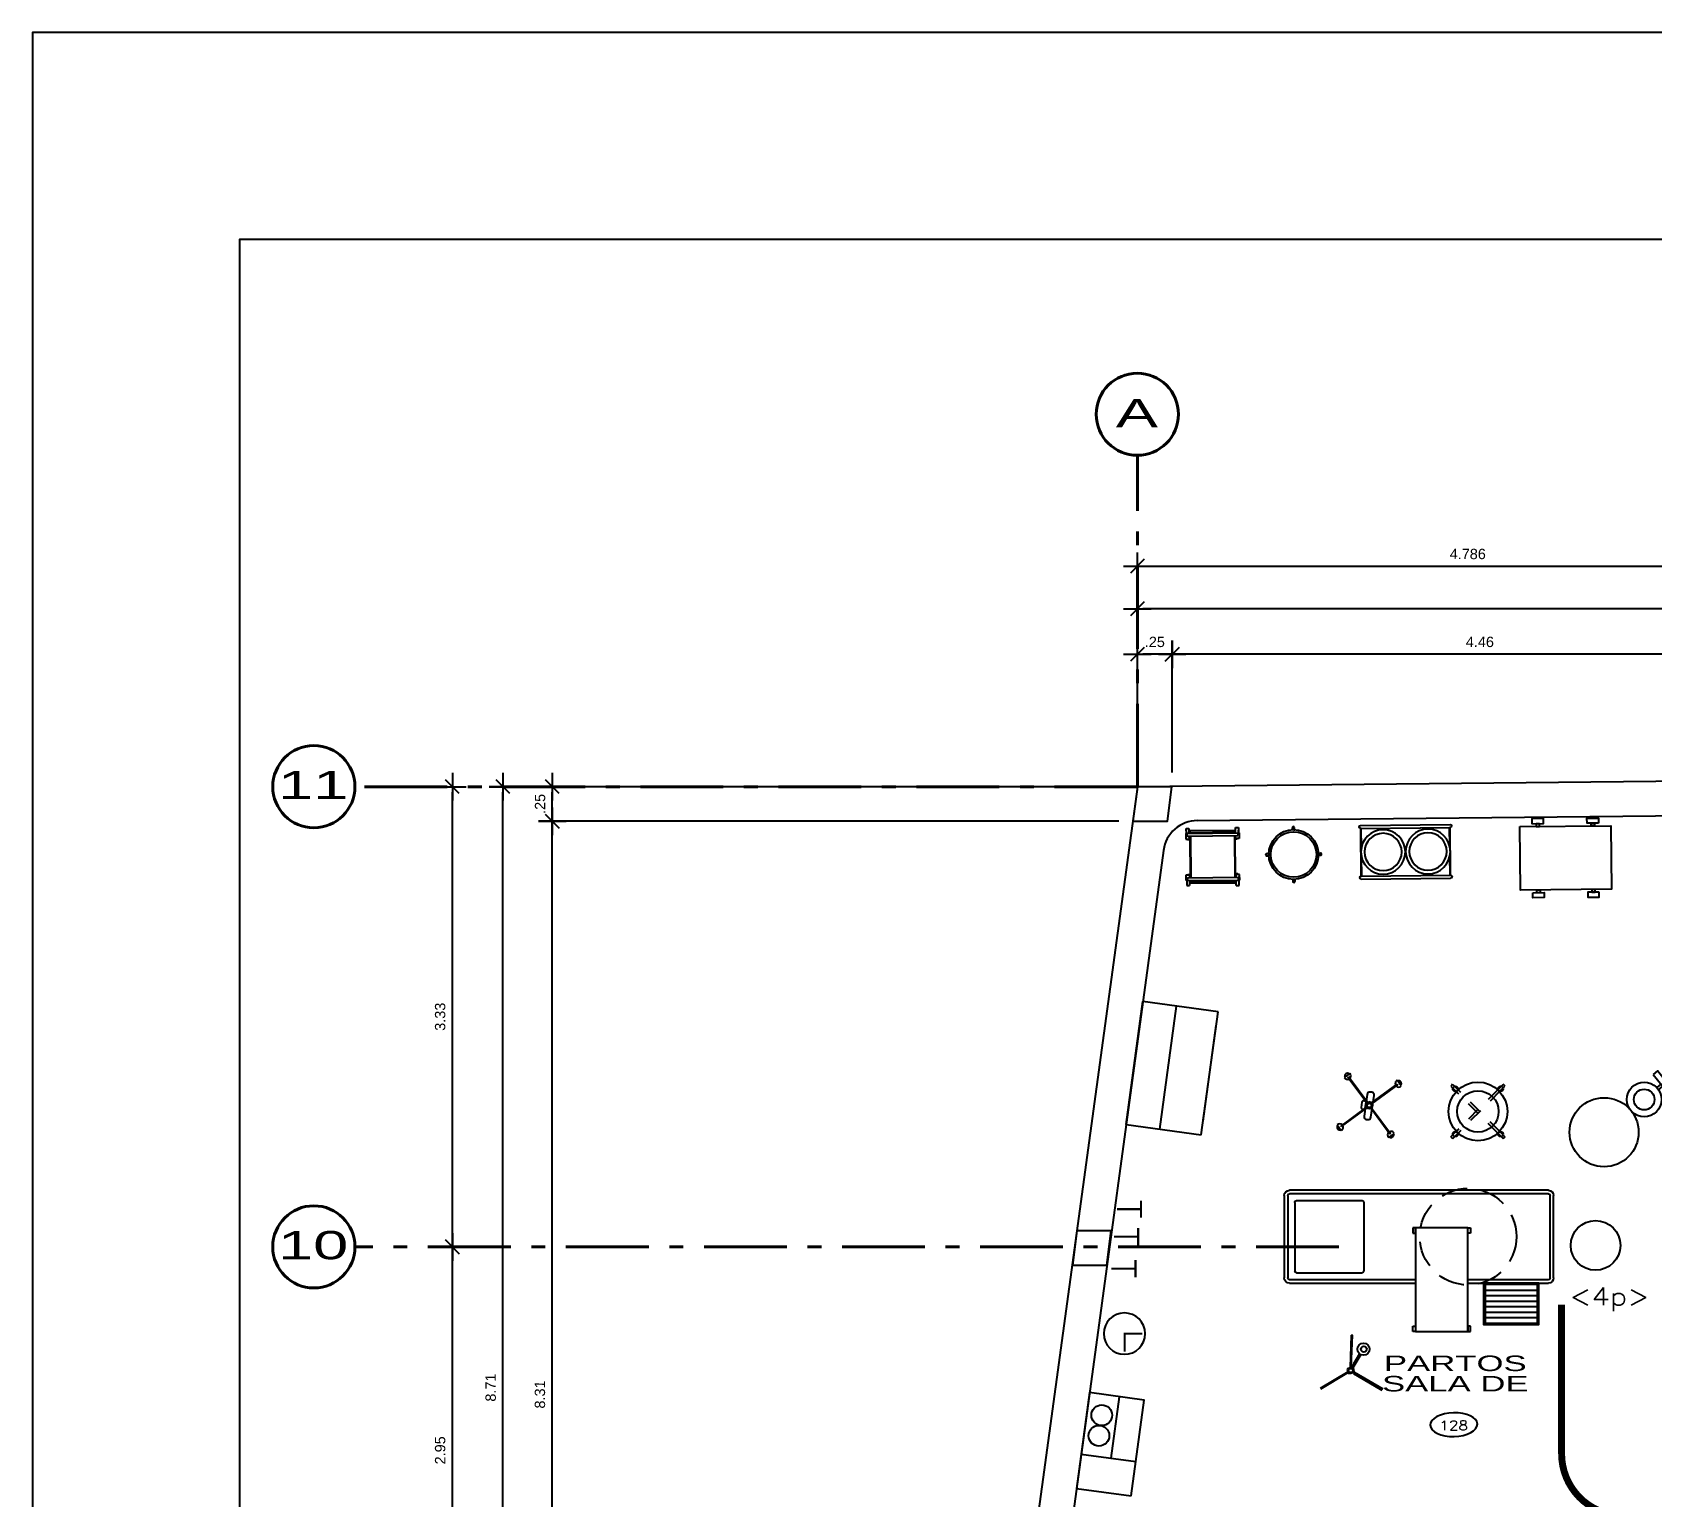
# Model space of a CAD drawing. Header units: millimetres. Extents: x 791 to 2661, y 209 to 602.
# Drawn here: x 1152.32 to 1164.05, y 543.39 to 554 of the extents above; entities that cross this region are included whole.
import ezdxf
from ezdxf.enums import TextEntityAlignment as Align

# ---------------------------------------------------------------- set-up
doc = ezdxf.new("R2010")
doc.units = ezdxf.units.MM
doc.header["$LTSCALE"] = 0.1
doc.header["$PDMODE"] = 3
for name, pattern in [('ACAD_ISO10W100', [18, 12, -3, 0, -3]), ('DASHDOT', [1, 0.5, -0.25, 0, -0.25]), ('DASHED', [0.75, 0.5, -0.25]), ('DASHED2', [9.525, 6.35, -3.175]), ('HIDDEN', [9.525, 6.35, -3.175]), ('TRAZOS2', [0.375, 0.25, -0.125])]:
    doc.linetypes.add(name, pattern=pattern)
for name, color, linetype in [('01-COTAS EJE', 1, 'Continuous'), ('06', 1, 'Continuous'), ('1TEXTO-05', 5, 'Continuous'), ('COLUMNAS', 1, 'Continuous'), ('Equipamiento', 1, 'Continuous'), ('evacuacion', 70, 'TRAZOS2'), ('N-AMB', 2, 'Continuous'), ('texto seguridad', 120, 'Continuous')]:
    doc.layers.add(name, color=color, linetype=linetype)
doc.layers.add('EJES', color=1, linetype='DASHDOT', lineweight=40)
doc.styles.add('0', font='romans.SHX', dxfattribs={"width": 1.5})
doc.styles.add('LUNA', font='romans.shx', dxfattribs={"width": 1.5})
doc.styles.add('ROMANS', font='', dxfattribs={"oblique": 1, "height": 0.075})
doc.styles.get('ROMANS').set_extended_font_data('Arial')
doc.dimstyles.new('COTAS 50', dxfattribs={"dimscale": 2, "dimtxt": 1.5, "dimasz": 0.02, "dimexe": 0.05, "dimexo": 0.05, "dimgap": 0.025, "dimtad": 3, "dimzin": 4, "dimdsep": 46, "dimtxsty": 'ROMANS', "dimblk": 'LLL', "dimcen": 0, "dimdle": 0.18, "dimclrd": 256, "dimclre": 1, "dimclrt": 3, "dimadec": 0, "dimazin": 0, "dimtfac": 1, "dimtix": 1, "dimtofl": 0, "dimtmove": 1, "dimatfit": 3, "dimldrblk": 'OPEN90', "dimfxl": 0.18, "dimtolj": 1, "dimtzin": 0, "dimarcsym": 0})

# ---------------------------------------------------------------- blocks, each defined once
blk = doc.blocks.new('LLL')
for p, q in [((2.5, 0), (-2.5, 0)), ((0, 2.5), (0, -2.5))]:
    blk.add_line(p, q)
at = {"color": 3}
blk.add_line((-1.25, -1.25), (1.25, 1.25), dxfattribs=at)
at = {"layer": 'Defpoints', "color": 0, "linetype": 'ByBlock'}
blk.add_point((0, 0), dxfattribs=at)
blk.add_point((0, 0), dxfattribs=at)
blk = doc.blocks.new('*D131')
at = {"layer": '01-COTAS EJE', "color": 1, "lineweight": -2, "transparency": 16777216}
for p, q in [((1160.321, 548.906), (1160.321, 550.236)), ((1165.106, 549.598), (1165.106, 550.236))]:
    blk.add_line(p, q, dxfattribs=at)
at = {"layer": '01-COTAS EJE', "lineweight": -2, "transparency": 16777216}
blk.add_line((1160.361, 550.136), (1165.066, 550.136), dxfattribs=at)
at = {"layer": 'Defpoints', "color": 0, "transparency": 16777216}
for p in [(1165.106, 550.136), (1165.106, 549.498), (1160.321, 548.806)]:
    blk.add_point(p, dxfattribs=at)
at = {"layer": '01-COTAS EJE', "lineweight": -2, "transparency": 16777216, "xscale": 0.04, "yscale": 0.04, "zscale": 0.04, "rotation": 180}
blk.add_blockref('LLL', (1160.321, 550.136), dxfattribs=at)
at = {"layer": '01-COTAS EJE', "lineweight": -2, "transparency": 16777216, "xscale": 0.04, "yscale": 0.04, "zscale": 0.04}
blk.add_blockref('LLL', (1165.106, 550.136), dxfattribs=at)
at = {"layer": '01-COTAS EJE', "color": 3, "transparency": 16777216, "insert": (1162.714, 550.224), "char_height": 0.075, "attachment_point": 5, "style": 'ROMANS'}
blk.add_mtext('\\A1;4.786', dxfattribs=at)
blk = doc.blocks.new('_OPEN90')
at = {"color": 0, "linetype": 'ByBlock', "ltscale": 0.7}
for p, q in [((0, 0), (-1, 0)), ((-0.5, 0.5), (0, 0)), ((0, 0), (-0.5, -0.5))]:
    blk.add_line(p, q, dxfattribs=at)
blk = doc.blocks.new('*D180')
at = {"layer": '01-COTAS EJE', "color": 1, "lineweight": -2, "ltscale": 0.15, "transparency": 16777216}
for p, q in [((1160.573, 548.641), (1160.573, 549.598)), ((1165.031, 548.686), (1165.031, 549.598))]:
    blk.add_line(p, q, dxfattribs=at)
at = {"layer": '01-COTAS EJE', "lineweight": -2, "ltscale": 0.15, "transparency": 16777216}
blk.add_line((1164.991, 549.498), (1160.613, 549.498), dxfattribs=at)
at = {"layer": 'Defpoints', "color": 0, "ltscale": 0.15, "transparency": 16777216}
for p in [(1160.573, 549.498), (1165.031, 548.586), (1160.573, 548.541)]:
    blk.add_point(p, dxfattribs=at)
at = {"layer": '01-COTAS EJE', "lineweight": -2, "ltscale": 0.15, "transparency": 16777216, "xscale": 0.04, "yscale": 0.04, "zscale": 0.04, "rotation": 180}
blk.add_blockref('LLL', (1160.573, 549.498), dxfattribs=at)
at = {"layer": '01-COTAS EJE', "lineweight": -2, "ltscale": 0.15, "transparency": 16777216, "xscale": 0.04, "yscale": 0.04, "zscale": 0.04}
blk.add_blockref('LLL', (1165.031, 549.498), dxfattribs=at)
at = {"layer": '01-COTAS EJE', "color": 3, "ltscale": 0.15, "transparency": 16777216, "insert": (1162.802, 549.587), "char_height": 0.075, "attachment_point": 5, "style": 'ROMANS'}
blk.add_mtext('\\A1;4.46', dxfattribs=at)
blk = doc.blocks.new('*D181')
at = {"layer": '01-COTAS EJE', "color": 1, "lineweight": -2, "ltscale": 0.15, "transparency": 16777216}
for p, q in [((1160.321, 548.638), (1160.321, 549.598)), ((1160.573, 548.641), (1160.573, 549.598))]:
    blk.add_line(p, q, dxfattribs=at)
at = {"layer": '01-COTAS EJE', "lineweight": -2, "ltscale": 0.15, "transparency": 16777216}
blk.add_line((1160.533, 549.498), (1160.361, 549.498), dxfattribs=at)
at = {"layer": 'Defpoints', "color": 0, "ltscale": 0.15, "transparency": 16777216}
for p in [(1160.321, 549.498), (1160.321, 548.538), (1160.573, 548.541)]:
    blk.add_point(p, dxfattribs=at)
at = {"layer": '01-COTAS EJE', "lineweight": -2, "ltscale": 0.15, "transparency": 16777216, "xscale": 0.04, "yscale": 0.04, "zscale": 0.04, "rotation": 180}
blk.add_blockref('LLL', (1160.321, 549.498), dxfattribs=at)
at = {"layer": '01-COTAS EJE', "lineweight": -2, "ltscale": 0.15, "transparency": 16777216, "xscale": 0.04, "yscale": 0.04, "zscale": 0.04}
blk.add_blockref('LLL', (1160.573, 549.498), dxfattribs=at)
at = {"layer": '01-COTAS EJE', "color": 3, "ltscale": 0.15, "transparency": 16777216, "insert": (1160.447, 549.587), "char_height": 0.075, "attachment_point": 5, "style": 'ROMANS'}
blk.add_mtext('\\A1;.25', dxfattribs=at)
blk = doc.blocks.new('*D182')
at = {"layer": '01-COTAS EJE', "color": 1, "lineweight": -2, "ltscale": 0.15, "transparency": 16777216}
for p, q in [((1160.321, 548.638), (1160.321, 549.927)), ((1180.431, 548.841), (1180.431, 549.927))]:
    blk.add_line(p, q, dxfattribs=at)
at = {"layer": '01-COTAS EJE', "lineweight": -2, "ltscale": 0.15, "transparency": 16777216}
blk.add_line((1180.391, 549.827), (1160.361, 549.827), dxfattribs=at)
at = {"layer": 'Defpoints', "color": 0, "ltscale": 0.15, "transparency": 16777216}
for p in [(1160.321, 549.827), (1180.431, 548.741), (1160.321, 548.538)]:
    blk.add_point(p, dxfattribs=at)
at = {"layer": '01-COTAS EJE', "lineweight": -2, "ltscale": 0.15, "transparency": 16777216, "xscale": 0.04, "yscale": 0.04, "zscale": 0.04, "rotation": 180}
blk.add_blockref('LLL', (1160.321, 549.827), dxfattribs=at)
at = {"layer": '01-COTAS EJE', "lineweight": -2, "ltscale": 0.15, "transparency": 16777216, "xscale": 0.04, "yscale": 0.04, "zscale": 0.04}
blk.add_blockref('LLL', (1180.431, 549.827), dxfattribs=at)
at = {"layer": '01-COTAS EJE', "color": 3, "ltscale": 0.15, "transparency": 16777216, "insert": (1170.376, 549.915), "char_height": 0.075, "attachment_point": 5, "style": 'ROMANS'}
blk.add_mtext('\\A1;20.11', dxfattribs=at)
blk = doc.blocks.new('*D203')
at = {"layer": '01-COTAS EJE', "lineweight": -2, "ltscale": 0.15, "transparency": 16777216}
blk.add_line((1155.358, 542.294), (1155.358, 545.164), dxfattribs=at)
at = {"layer": '01-COTAS EJE', "color": 1, "lineweight": -2, "ltscale": 0.15, "transparency": 16777216}
blk.add_line((1154.752, 542.254), (1155.458, 542.254), dxfattribs=at)
at = {"layer": 'Defpoints', "color": 0, "ltscale": 0.15, "transparency": 16777216}
for p in [(1155.358, 545.204), (1155.358, 545.204), (1154.652, 542.254)]:
    blk.add_point(p, dxfattribs=at)
at = {"layer": '01-COTAS EJE', "lineweight": -2, "ltscale": 0.15, "transparency": 16777216, "xscale": 0.04, "yscale": 0.04, "zscale": 0.04}
for p, rotation in [((1155.358, 545.204), 90), ((1155.358, 542.254), 270)]:
    blk.add_blockref('LLL', p, dxfattribs=dict(at, rotation=rotation))
at = {"layer": '01-COTAS EJE', "color": 3, "ltscale": 0.15, "transparency": 16777216, "insert": (1155.27, 543.729), "char_height": 0.075, "attachment_point": 5, "rotation": 90, "style": 'ROMANS'}
blk.add_mtext('\\A1;2.95', dxfattribs=at)
blk = doc.blocks.new('*D164')
at = {"layer": '01-COTAS EJE', "lineweight": -2, "ltscale": 0.15, "transparency": 16777216}
blk.add_line((1155.358, 545.244), (1155.358, 548.498), dxfattribs=at)
at = {"layer": 'Defpoints', "color": 0, "ltscale": 0.15, "transparency": 16777216}
for p in [(1155.358, 548.538), (1155.358, 548.538), (1155.358, 545.204)]:
    blk.add_point(p, dxfattribs=at)
at = {"layer": '01-COTAS EJE', "lineweight": -2, "ltscale": 0.15, "transparency": 16777216, "xscale": 0.04, "yscale": 0.04, "zscale": 0.04}
for p, rotation in [((1155.358, 548.538), 90), ((1155.358, 545.204), 270)]:
    blk.add_blockref('LLL', p, dxfattribs=dict(at, rotation=rotation))
at = {"layer": '01-COTAS EJE', "color": 3, "ltscale": 0.15, "transparency": 16777216, "insert": (1155.27, 546.871), "char_height": 0.075, "attachment_point": 5, "rotation": 90, "style": 'ROMANS'}
blk.add_mtext('\\A1;3.33', dxfattribs=at)
blk = doc.blocks.new('*D165')
at = {"layer": '01-COTAS EJE', "color": 1, "lineweight": -2, "ltscale": 0.15, "transparency": 16777216}
for p, q in [((1156.404, 548.538), (1155.625, 548.538)), ((1156.299, 539.829), (1155.625, 539.829))]:
    blk.add_line(p, q, dxfattribs=at)
at = {"layer": '01-COTAS EJE', "lineweight": -2, "ltscale": 0.15, "transparency": 16777216}
blk.add_line((1155.725, 539.869), (1155.725, 548.498), dxfattribs=at)
at = {"layer": 'Defpoints', "color": 0, "ltscale": 0.15, "transparency": 16777216}
for p in [(1155.725, 548.538), (1156.504, 548.538), (1156.399, 539.829)]:
    blk.add_point(p, dxfattribs=at)
at = {"layer": '01-COTAS EJE', "lineweight": -2, "ltscale": 0.15, "transparency": 16777216, "xscale": 0.04, "yscale": 0.04, "zscale": 0.04}
for p, rotation in [((1155.725, 548.538), 90), ((1155.725, 539.829), 270)]:
    blk.add_blockref('LLL', p, dxfattribs=dict(at, rotation=rotation))
at = {"layer": '01-COTAS EJE', "color": 3, "ltscale": 0.15, "transparency": 16777216, "insert": (1155.636, 544.184), "char_height": 0.075, "attachment_point": 5, "rotation": 90, "style": 'ROMANS'}
blk.add_mtext('\\A1;8.71', dxfattribs=at)
blk = doc.blocks.new('*D207')
at = {"layer": '01-COTAS EJE', "color": 1, "lineweight": -2, "ltscale": 0.15, "transparency": 16777216}
for p, q in [((1160.187, 548.288), (1155.982, 548.288)), ((1159.053, 539.979), (1155.982, 539.979))]:
    blk.add_line(p, q, dxfattribs=at)
at = {"layer": '01-COTAS EJE', "lineweight": -2, "ltscale": 0.15, "transparency": 16777216}
blk.add_line((1156.082, 540.019), (1156.082, 548.248), dxfattribs=at)
at = {"layer": 'Defpoints', "color": 0, "ltscale": 0.15, "transparency": 16777216}
for p in [(1156.082, 548.288), (1160.287, 548.288), (1159.153, 539.979)]:
    blk.add_point(p, dxfattribs=at)
at = {"layer": '01-COTAS EJE', "lineweight": -2, "ltscale": 0.15, "transparency": 16777216, "xscale": 0.04, "yscale": 0.04, "zscale": 0.04}
for p, rotation in [((1156.082, 548.288), 90), ((1156.082, 539.979), 270)]:
    blk.add_blockref('LLL', p, dxfattribs=dict(at, rotation=rotation))
at = {"layer": '01-COTAS EJE', "color": 3, "ltscale": 0.15, "transparency": 16777216, "insert": (1155.993, 544.134), "char_height": 0.075, "attachment_point": 5, "rotation": 90, "style": 'ROMANS'}
blk.add_mtext('\\A1;8.31', dxfattribs=at)
blk = doc.blocks.new('*D208')
at = {"layer": '01-COTAS EJE', "color": 1, "lineweight": -2, "ltscale": 0.15, "transparency": 16777216}
for p, q in [((1160.221, 548.538), (1155.982, 548.538)), ((1160.187, 548.288), (1155.982, 548.288))]:
    blk.add_line(p, q, dxfattribs=at)
at = {"layer": '01-COTAS EJE', "lineweight": -2, "ltscale": 0.15, "transparency": 16777216}
blk.add_line((1156.082, 548.328), (1156.082, 548.498), dxfattribs=at)
at = {"layer": 'Defpoints', "color": 0, "ltscale": 0.15, "transparency": 16777216}
for p in [(1156.082, 548.538), (1160.321, 548.538), (1160.287, 548.288)]:
    blk.add_point(p, dxfattribs=at)
at = {"layer": '01-COTAS EJE', "lineweight": -2, "ltscale": 0.15, "transparency": 16777216, "xscale": 0.04, "yscale": 0.04, "zscale": 0.04}
for p, rotation in [((1156.082, 548.538), 90), ((1156.082, 548.288), 270)]:
    blk.add_blockref('LLL', p, dxfattribs=dict(at, rotation=rotation))
at = {"layer": '01-COTAS EJE', "color": 3, "ltscale": 0.15, "transparency": 16777216, "insert": (1155.994, 548.413), "char_height": 0.075, "attachment_point": 5, "rotation": 90, "style": 'ROMANS'}
blk.add_mtext('\\A1;.25', dxfattribs=at)
blk = doc.blocks.new('N-10')
for points in [[(-0.1, 0.54), (0.1, 0.54), (0.1, 0.58), (-0.1, 0.58)], [(-0.01, 0.5), (0.01, 0.5), (0.01, 0.54), (-0.01, 0.54)]]:
    blk.add_lwpolyline(points, close=True)
for centre, radius in [((0, 0.375), 0.125), ((0, 0.375), 0.075), ((0, 0), 0.25)]:
    blk.add_circle(centre, radius)
blk = doc.blocks.new('A$C5854056F')
at = {"layer": 'Equipamiento', "color": 2, "rotation": 131.5210595562632}
blk.add_blockref('N-10', (0.501, 0.459), dxfattribs=at)
blk = doc.blocks.new('MA-34')
at = {"layer": 'Equipamiento'}
blk.add_circle((-0.18, 0.002), 0.18, dxfattribs=at)
blk = doc.blocks.new('MA-47')
for p, q in [((-0.1, 0.01), (-0.1, 0.39)), ((-0.06, 0.01), (-0.06, 0.39)), ((-0.02, 0.01), (-0.02, 0.39)), ((0.02, 0.01), (0.02, 0.39)), ((0.06, 0.01), (0.06, 0.39)), ((0.1, 0.01), (0.1, 0.39))]:
    blk.add_line(p, q)
for points in [[(0.15, 0.4), (0.15, 0), (-0.15, 0), (-0.15, 0.4)], [(0.14, 0.39), (0.14, 0.01), (-0.14, 0.01), (-0.14, 0.39)]]:
    blk.add_lwpolyline(points, close=True)
blk = doc.blocks.new('A$C43255245')
at = {"layer": 'Equipamiento', "rotation": 90}
blk.add_blockref('MA-47', (0.4, 0.15), dxfattribs=at)
blk = doc.blocks.new('A$C3AFE45D9')
at = {"linetype": 'HIDDEN', "ltscale": 0.3}
blk.add_circle((0.35, 0.35), 0.35, dxfattribs=at)
blk = doc.blocks.new('A$C03E87BDF')
at = {"layer": 'Equipamiento'}
for p, q in [((0.93, 1.024), (0.93, 0.984)), ((0.95, 1.024), (0.93, 1.024)), ((0.93, 0.984), (0.95, 0.984)), ((0.95, 0.271), (0.95, 1.024)), ((0.95, 0.984), (0.95, 1.024)), ((0.95, 1.024), (1.33, 1.024)), ((1.33, 1.024), (1.33, 0.271)), ((1.33, 0.984), (1.33, 1.024)), ((1.33, 1.024), (1.35, 1.024)), ((1.35, 0.984), (1.33, 0.984)), ((1.35, 1.024), (1.35, 0.984)), ((0, 0.037), (0, 0.635)), ((0.025, 0.037), (0.025, 0.635)), ((0.037, 0.672), (0.95, 0.672)), ((0.037, 0.647), (0.95, 0.647)), ((0.087, 0.597), (0.563, 0.597)), ((1.33, 0.672), (1.913, 0.672)), ((1.33, 0.647), (1.913, 0.647)), ((1.925, 0.635), (1.925, 0.037)), ((1.95, 0.635), (1.95, 0.037)), ((0.075, 0.087), (0.075, 0.585)), ((0.575, 0.087), (0.575, 0.585)), ((0.93, 0.271), (0.93, 0.311)), ((0.93, 0.311), (0.95, 0.311)), ((0.95, 0.271), (0.93, 0.271)), ((0.95, 0.311), (0.95, 0.271)), ((1.33, 0.271), (0.95, 0.271)), ((1.35, 0.311), (1.33, 0.311)), ((1.33, 0.311), (1.33, 0.271)), ((1.33, 0.271), (1.35, 0.271)), ((1.35, 0.271), (1.35, 0.311)), ((1.913, 0.025), (0.037, 0.025)), ((0.563, 0.075), (0.087, 0.075)), ((1.913, 0), (0.037, 0))]:
    blk.add_line(p, q, dxfattribs=at)
for centre, radius, start, end in [((0.037, 0.635), 0.0375, 90, 180), ((0.037, 0.635), 0.0125, 90, 180), ((0.087, 0.585), 0.0125, 90, 180), ((0.563, 0.585), 0.0125, 360, 90), ((1.913, 0.635), 0.0375, 0, 90), ((1.913, 0.635), 0.0125, 0, 90), ((0.037, 0.037), 0.0375, 180, 270), ((0.037, 0.037), 0.0125, 180, 270), ((0.087, 0.087), 0.0125, 180, 270), ((0.563, 0.087), 0.0125, 270, 360), ((1.913, 0.037), 0.0125, 270, 0), ((1.913, 0.037), 0.0375, 270, 0)]:
    blk.add_arc(centre, radius, start, end, dxfattribs=at)
blk = doc.blocks.new('D-2')
for p, q in [((-0.196, 0.183), (-0.157, 0.144)), ((-0.183, 0.196), (-0.144, 0.157)), ((0.144, 0.157), (0.183, 0.196)), ((0.159, 0.146), (0.196, 0.183)), ((-0.196, -0.183), (-0.157, -0.144)), ((-0.183, -0.196), (-0.144, -0.157)), ((0.144, -0.157), (0.183, -0.196)), ((0.159, -0.146), (0.196, -0.183))]:
    blk.add_line(p, q)
at = {"linetype": 'DASHED'}
for p, q in [((0.144, 0.157), (-0.157, -0.144)), ((0.144, -0.157), (-0.157, 0.144)), ((0.159, -0.146), (-0.142, 0.155)), ((0.159, 0.146), (-0.142, -0.155))]:
    blk.add_line(p, q, dxfattribs=at)
for centre, radius in [((0, 0), 0.213), ((-0.164, 0.164), 0.0186), ((0, 0), 0.15), ((0.164, 0.164), 0.0186), ((-0.164, -0.164), 0.0186), ((0.164, -0.164), 0.0186)]:
    blk.add_circle(centre, radius)
for start, end in [(133.0124, 136.9876), (43.0124, 46.9876), (223.0124, 226.9876), (313.0124, 316.9876)]:
    blk.add_arc((0, 0), 0.269, start, end)
blk = doc.blocks.new('EM-4')
for p, q in [((-0.141, 0.232), (-0.182, 0.203)), ((-0.154, 0.203), (-0.15, 0.206)), ((-0.015, 0.015), (-0.154, 0.203)), ((-0.011, 0.018), (-0.15, 0.206)), ((0.015, 0.015), (0.203, 0.154)), ((0.018, 0.011), (0.206, 0.15)), ((0.232, 0.141), (0.203, 0.182)), ((0.203, 0.154), (0.206, 0.15)), ((-0.023, 0.009), (-0.025, -0.001)), ((-0.001, 0.025), (-0.023, 0.009)), ((0.009, 0.023), (-0.001, 0.025)), ((0.019, 0.009), (0.009, 0.023)), ((0.019, 0.009), (0.025, 0.001)), ((0.023, -0.009), (0.025, 0.001)), ((-0.018, -0.011), (-0.206, -0.15)), ((-0.015, -0.015), (-0.203, -0.154)), ((-0.025, -0.001), (-0.009, -0.023)), ((0.001, -0.025), (-0.009, -0.023)), ((0.001, -0.025), (0.023, -0.009)), ((0.011, -0.018), (0.15, -0.206)), ((0.015, -0.015), (0.154, -0.203)), ((-0.232, -0.141), (-0.203, -0.182)), ((-0.203, -0.154), (-0.206, -0.15)), ((0.141, -0.232), (0.182, -0.203)), ((0.154, -0.203), (0.15, -0.206))]:
    blk.add_line(p, q)
for points in [[(-0.05, -0.027), (-0.04, -0.028, 0.414214), (-0.029, -0.02), (-0.023, 0.02, 0.414214), (-0.032, 0.031), (-0.042, 0.033, 0.414214), (-0.053, 0.024), (-0.059, -0.015, 0.414214)], [(-0.02, -0.102), (-0.011, -0.103, 0.414214), (0.012, -0.086), (0.035, 0.072, 0.414214), (0.018, 0.095), (0.008, 0.096, 0.414214), (-0.015, 0.079), (-0.037, -0.079, 0.414214)]]:
    blk.add_lwpolyline(points, format="xyb", close=True)
blk.add_circle((0, 0), 0.0155)
for centre, radius, start, end in [((-0.158, 0.213), 0.025, 204.8207, 300.6994), ((-0.158, 0.213), 0.02, 50.9829, 201.8628), ((-0.158, 0.213), 0.025, 312.1777, 48.0251), ((0.213, 0.158), 0.025, 114.8207, 210.6994), ((0.213, 0.158), 0.025, 222.1777, 318.0251), ((0.213, 0.158), 0.02, 320.9829, 111.8628), ((-0.213, -0.158), 0.02, 140.9829, 291.8628), ((-0.213, -0.158), 0.025, 42.1777, 138.0251), ((-0.213, -0.158), 0.025, 294.8207, 30.6994), ((0.158, -0.213), 0.025, 132.1777, 228.0251), ((0.158, -0.213), 0.025, 24.8207, 120.6994), ((0.158, -0.213), 0.02, 230.9829, 21.8628)]:
    blk.add_arc(centre, radius, start, end)
blk = doc.blocks.new('A$C05973EBA')
at = {"layer": 'Equipamiento', "color": 2}
blk.add_blockref('EM-4', (0.233, 0.233), dxfattribs=at)
blk = doc.blocks.new('MA-3234')
for p, q in [((-0.008, 0.18), (-0.008, 0.195)), ((0.007, 0.18), (0.007, 0.195)), ((-0.195, 0.007), (-0.18, 0.007)), ((0.18, 0.007), (0.195, 0.007)), ((-0.195, -0.008), (-0.18, -0.008)), ((0.18, -0.008), (0.195, -0.008)), ((-0.008, -0.195), (-0.008, -0.18)), ((0.007, -0.195), (0.007, -0.18))]:
    blk.add_line(p, q)
for radius in [0.18, 0.165]:
    blk.add_circle((0, 0), radius)
for centre, radius, start, end in [((0, 0.195), 0.0075, 358.8979, 181.1021), ((-0.195, 0), 0.0075, 88.8979, 271.1021), ((-0.186, 0.001), 0.01, 5, 90), ((0.195, 0), 0.0075, 268.8979, 91.1021), ((0, -0.195), 0.0075, 178.8979, 1.1021)]:
    blk.add_arc(centre, radius, start, end)
blk = doc.blocks.new('MA-33')
at = {"layer": 'Equipamiento', "xscale": -1, "rotation": 270}
blk.add_blockref('MA-3234', (-1.104, 0.175), dxfattribs=at)
blk = doc.blocks.new('MA-50')
for p, q in [((-0.189, 0.171), (-0.193, 0.171)), ((-0.193, 0.171), (-0.193, 0.13)), ((-0.193, 0.13), (-0.167, 0.13)), ((-0.189, 0.21), (-0.189, 0.171)), ((-0.167, 0.21), (-0.189, 0.21)), ((0.19, 0.171), (-0.189, 0.171)), ((0.184, 0.151), (-0.182, 0.151)), ((-0.179, 0.13), (-0.179, 0.126)), ((-0.179, 0.126), (-0.167, 0.126)), ((-0.167, 0.21), (-0.167, 0.171)), ((-0.167, 0.151), (-0.167, 0.126)), ((0.165, 0.191), (-0.164, 0.191)), ((-0.164, 0.191), (-0.164, 0.171)), ((0.165, 0.178), (-0.164, 0.178)), ((-0.164, 0.151), (-0.164, -0.151)), ((-0.161, 0.151), (-0.161, -0.151)), ((0.161, -0.151), (0.161, 0.151)), ((0.165, 0.171), (0.165, 0.191)), ((0.165, -0.151), (0.165, 0.151)), ((0.171, 0.171), (0.171, 0.207)), ((0.19, 0.207), (0.171, 0.207)), ((0.171, 0.126), (0.171, 0.151)), ((0.194, 0.13), (0.171, 0.13)), ((0.181, 0.126), (0.171, 0.126)), ((0.181, 0.131), (0.181, 0.126)), ((0.19, 0.171), (0.19, 0.207)), ((0.19, 0.171), (0.194, 0.171)), ((0.194, 0.171), (0.194, 0.13)), ((-0.193, -0.13), (-0.167, -0.13)), ((-0.193, -0.171), (-0.193, -0.13)), ((-0.189, -0.171), (-0.193, -0.171)), ((0.19, -0.171), (-0.189, -0.171)), ((-0.189, -0.171), (-0.189, -0.191)), ((-0.189, -0.21), (-0.189, -0.171)), ((-0.167, -0.21), (-0.189, -0.21)), ((0.184, -0.151), (-0.182, -0.151)), ((-0.179, -0.126), (-0.167, -0.126)), ((-0.179, -0.13), (-0.179, -0.126)), ((-0.167, -0.126), (-0.167, -0.151)), ((-0.167, -0.171), (-0.167, -0.21)), ((0.165, -0.178), (-0.164, -0.178)), ((-0.164, -0.191), (-0.164, -0.178)), ((0.165, -0.191), (-0.164, -0.191)), ((0.165, -0.191), (0.165, -0.171)), ((0.181, -0.126), (0.171, -0.126)), ((0.171, -0.151), (0.171, -0.126)), ((0.194, -0.13), (0.171, -0.13)), ((0.171, -0.207), (0.171, -0.171)), ((0.19, -0.207), (0.171, -0.207)), ((0.181, -0.131), (0.181, -0.126)), ((0.19, -0.191), (0.19, -0.171)), ((0.19, -0.171), (0.19, -0.207)), ((0.19, -0.171), (0.194, -0.171)), ((0.194, -0.171), (0.194, -0.13))]:
    blk.add_line(p, q)
for centre, start, end in [((-0.169, 0.161), 141.6147, 215.6705), ((0.17, 0.161), 324.3295, 38.3853), ((-0.169, -0.161), 144.3295, 218.3853), ((0.17, -0.161), 321.6147, 35.6705)]:
    blk.add_arc(centre, 0.0166, start, end)
blk = doc.blocks.new('A$C0BB31665')
at = {"layer": 'Equipamiento', "xscale": -1}
blk.add_blockref('MA-50', (0.194, 0.21), dxfattribs=at)
blk = doc.blocks.new('D-9')
at = {"layer": 'Equipamiento', "linetype": 'Continuous'}
for p, q in [((0.021, -0.088), (0.016, -0.09)), ((0.091, -0.313), (0.016, -0.09)), ((0.095, -0.31), (0.021, -0.088)), ((0.136, -0.112), (0.136, -0.111)), ((0.146, -0.113), (0.146, -0.113)), ((0.097, -0.317), (0.119, -0.194)), ((0.107, -0.319), (0.129, -0.196)), ((0.085, -0.348), (-0.061, -0.533)), ((0.075, -0.334), (0.076, -0.324)), ((0.085, -0.348), (0.075, -0.334)), ((0.076, -0.324), (0.099, -0.308)), ((0.085, -0.348), (0.09, -0.356)), ((0.123, -0.342), (0.1, -0.358)), ((0.109, -0.31), (0.124, -0.332)), ((0.123, -0.342), (0.124, -0.332)), ((0.125, -0.346), (0.362, -0.387)), ((0.127, -0.336), (0.364, -0.377)), ((0.088, -0.352), (-0.057, -0.536)), ((0.1, -0.358), (0.09, -0.356))]:
    blk.add_line(p, q, dxfattribs=at)
for centre, radius in [((0.133, -0.156), 0.0439), ((0.134, -0.155), 0.0213), ((0.1, -0.333), 0.0155)]:
    blk.add_circle(centre, radius, dxfattribs=at)
blk = doc.blocks.new('D-4')
for p, q in [((-0.324, 0.389), (0.324, 0.389)), ((-0.324, 0.367), (-0.324, 0.022)), ((-0.324, 0.367), (0.324, 0.367)), ((-0.32, 0.367), (-0.32, 0.231)), ((0.32, 0.367), (0.32, 0.232)), ((0.324, 0.367), (0.324, 0.022)), ((-0.32, 0.157), (-0.32, 0.022)), ((0.32, 0.157), (0.32, 0.022)), ((-0.324, 0.022), (0.324, 0.022)), ((-0.324, 0), (0.324, 0)), ((-0.32, 0.022), (0.32, 0.022))]:
    blk.add_line(p, q)
for centre, radius in [((-0.163, 0.194), 0.161), ((0.162, 0.194), 0.162), ((-0.163, 0.194), 0.135), ((0.162, 0.194), 0.136)]:
    blk.add_circle(centre, radius)
for centre, start, end in [((-0.324, 0.378), 90, 270), ((0.324, 0.378), 270, 90), ((-0.324, 0.011), 90, 270), ((0.324, 0.011), 270, 90)]:
    blk.add_arc(centre, 0.0108, start, end)
blk = doc.blocks.new('A$C423E5D9C')
at = {"layer": 'Equipamiento', "color": 2, "rotation": 90}
blk.add_blockref('D-4', (0.389, 0.335), dxfattribs=at)
blk = doc.blocks.new('MA-12')
for points in [[(0.089, 0.48), (0.172, 0.48), (0.172, 0.516), (0.089, 0.516)], [(0.119, 0.46), (0.143, 0.46), (0.143, 0.48), (0.119, 0.48)], [(0.571, 0.48), (0.488, 0.48), (0.488, 0.516), (0.571, 0.516)], [(0.541, 0.46), (0.517, 0.46), (0.517, 0.48), (0.541, 0.48)], [(0, 0), (0.66, 0), (0.66, 0.46), (0, 0.46)], [(0.089, -0.02), (0.172, -0.02), (0.172, -0.056), (0.089, -0.056)], [(0.119, 0), (0.143, 0), (0.143, -0.02), (0.119, -0.02)], [(0.571, -0.02), (0.488, -0.02), (0.488, -0.056), (0.571, -0.056)], [(0.541, 0), (0.517, 0), (0.517, -0.02), (0.541, -0.02)]]:
    blk.add_lwpolyline(points, close=True)
blk = doc.blocks.new('O-20')
at = {"const_width": 0.015}
blk.add_lwpolyline([(0.13, 0), (0.001, 0), (0.001, 0.13)], dxfattribs=at)
blk.add_circle((0, 0), 0.15)
blk = doc.blocks.new('A$C3FA5206A')
at = {"layer": 'Equipamiento'}
blk.add_blockref('O-20', (0.15, 0.15), dxfattribs=at)
blk = doc.blocks.new('EM-20')
for p, q in [((-0.1, 0.2), (-0.1, -0.2)), ((-0.1, -0.02), (0.35, -0.02))]:
    blk.add_line(p, q)
blk.add_lwpolyline([(-0.35, -0.2), (0.35, -0.2), (0.35, 0.2), (-0.35, 0.2)], close=True)
for centre in [(0.05, 0.09), (0.2, 0.09)]:
    blk.add_circle(centre, 0.075)

msp = doc.modelspace()

# ---------------------------------------------------------------- linework, layer by layer
msp.add_lwpolyline([(1212.3155, 508.304), (1212.3155, 554.004), (1152.3155, 554.004), (1152.3155, 508.304)], close=True)
at = {"layer": '06'}
for p, q in [((1180.3314, 548.7398), (1160.3208, 548.5384)), ((1160.3208, 548.5384), (1159.133, 539.8291)), ((1160.7553, 548.2928), (1164.7789, 548.3333)), ((1160.5101, 548.0766), (1159.4426, 540.2498))]:
    msp.add_line(p, q, dxfattribs=at)
at = {"layer": '06', "color": 6}
msp.add_lwpolyline([(1210.8155, 509.804), (1210.8155, 552.504), (1153.8155, 552.504), (1153.8155, 509.804)], close=True, dxfattribs=at)
at = {"layer": '06'}
msp.add_arc((1160.7578, 548.0428), 0.25, 90.57638, 172.23367, dxfattribs=at)
at = {"layer": 'COLUMNAS', "ltscale": 0.15}
for points in [[(1160.289, 548.2884), (1160.539, 548.2884), (1160.5708, 548.5384), (1160.3208, 548.5384)], [(1159.8501, 545.0703), (1160.1001, 545.0703), (1160.1319, 545.3203), (1159.8819, 545.3203)]]:
    msp.add_lwpolyline(points, close=True, dxfattribs=at)
at = {"layer": 'EJES', "linetype": 'ACAD_ISO10W100', "ltscale": 0.5}
for p, q in [((1160.3208, 548.5384), (1160.3208, 550.9394)), ((1160.3208, 548.5384), (1154.6523, 548.5384)), ((1161.7814, 545.2041), (1154.6523, 545.2041))]:
    msp.add_line(p, q, dxfattribs=at)
at = {"layer": 'EJES', "color": 2, "linetype": 'Continuous'}
for centre in [(1160.3208, 551.237), (1154.3547, 548.5384), (1154.3547, 545.2041)]:
    msp.add_circle(centre, 0.2976, dxfattribs=at)
at = {"layer": 'Equipamiento'}
for p, q in [((1160.2392, 546.0903), (1160.3608, 546.982)), ((1160.9058, 546.9077), (1160.3608, 546.982)), ((1160.4841, 546.0569), (1160.6057, 546.9486)), ((1160.7841, 546.016), (1160.9058, 546.9077)), ((1160.7977, 546.115), (1160.8923, 546.8086)), ((1160.2392, 546.0903), (1160.7841, 546.016))]:
    msp.add_line(p, q, dxfattribs=at)
at = {"layer": 'Equipamiento', "const_width": 0.015}
for points in [[(1160.3475, 545.5399), (1160.3475, 545.4149)], [(1160.1725, 545.4774), (1160.3475, 545.4774)], [(1160.1516, 545.2775), (1160.3266, 545.2775)], [(1160.3266, 545.34), (1160.3266, 545.215)], [(1160.1324, 545.0453), (1160.3074, 545.0453)], [(1160.3074, 545.1078), (1160.3074, 544.9828)]]:
    msp.add_lwpolyline(points, dxfattribs=at)
at = {"layer": 'evacuacion', "linetype": 'DASHED2', "ltscale": 0.2, "const_width": 0.05}
msp.add_lwpolyline([(1163.3946, 544.7856), (1163.3946, 543.7044, 0.4073975), (1163.8325, 543.2561, -0.5842546)], format="xyb", dxfattribs=at)
at = {"layer": 'N-AMB', "ltscale": 0.5, "extrusion": (0, 0, -1)}
msp.add_ellipse((1162.6135, 543.9159), major_axis=(-0.1707, -0.0044), ratio=0.5069872, dxfattribs=at)

# ---------------------------------------------------------------- block references
at = {"layer": '1TEXTO-05', "rotation": 177.6634066500846}
msp.add_blockref('A$C5854056F', (1164.2214, 546.4729), dxfattribs=at)
at = {"layer": 'Equipamiento', "xscale": -1}
for name, p, rotation in [('A$C0BB31665', (1160.6714, 548.2389), 180.5763822508036), ('MA-33', (1162.5551, 548.2332), 180.5763822508036), ('A$C423E5D9C', (1161.9315, 547.8689), 270.5763822508038), ('MA-12', (1163.0911, 548.249), 180.5763822508036), ('A$C03E87BDF', (1161.3857, 545.6137), 180), ('A$C3FA5206A', (1160.0777, 544.7255), 180)]:
    msp.add_blockref(name, p, dxfattribs=dict(at, rotation=rotation))
at = {"layer": 'Equipamiento'}
for name, p in [('A$C05973EBA', (1161.7679, 545.9963)), ('D-2', (1162.7884, 546.1852)), ('A$C3AFE45D9', (1162.3673, 544.9282)), ('MA-34', (1163.8206, 545.2126))]:
    msp.add_blockref(name, p, dxfattribs=at)
at = {"layer": 'Equipamiento', "xscale": -1}
msp.add_blockref('A$C43255245', (1163.2298, 544.6412), dxfattribs=at)
at = {"layer": 'Equipamiento'}
for name, p, rotation in [('D-9', (1161.89, 544.6551), 339.4607332765447), ('EM-20', (1160.1251, 543.774), 82.23367182192533)]:
    msp.add_blockref(name, p, dxfattribs=dict(at, rotation=rotation))

# ---------------------------------------------------------------- texts
at = {"layer": '1TEXTO-05', "style": 'ROMANS', "width": 1.6}
for s, p in [('PARTOS', (1162.6243, 544.304)), ('SALA DE', (1162.6243, 544.1565))]:
    msp.add_text(s, height=0.1125, dxfattribs=at).set_placement(p, align=Align.CENTER)
at = {"layer": 'EJES', "color": 3, "style": 'ROMANS', "width": 1.6}
for s, p in [('A', (1160.3174, 551.1425)), ('11', (1154.3496, 548.4487)), ('10', (1154.3496, 545.1144))]:
    msp.add_text(s, height=0.2046, dxfattribs=at).set_placement(p, align=Align.CENTER)
at = {"layer": 'N-AMB', "color": 3, "ltscale": 0.5, "style": '0', "width": 1.2}
msp.add_text('128', height=0.06743, dxfattribs=at).set_placement((1162.6129, 543.9105), align=Align.MIDDLE)
at = {"layer": 'texto seguridad', "style": 'LUNA', "width": 1.2}
msp.add_text('<4p>', height=0.1296, dxfattribs=at).set_placement((1163.4511, 544.7806, -0.4064))

# ---------------------------------------------------------------- dimensions: what is measured, and where the dimension line sits
at = {"layer": '01-COTAS EJE'}
dim = msp.add_linear_dim(base=(1165.1064, 550.1359), p1=(1160.3208, 548.8055), p2=(1165.1064, 549.4985), angle=180, dimstyle='COTAS 50', override={"dimdec": 3}, dxfattribs=at)
dim.commit()
dim.dimension.update_dxf_attribs({"geometry": '*D131', "text_midpoint": (1162.7136, 550.2242)})
at = {"layer": '01-COTAS EJE', "ltscale": 0.15}
for base, p1, p2, angle, picture, middle in [((1160.3208, 549.8267), (1180.4314, 548.7408), (1160.3208, 548.5384), 180, '*D182', (1170.3761, 549.915)), ((1155.3583, 548.5384), (1155.3583, 545.2041), (1155.3583, 548.5384), 90, '*D164', (1155.27, 546.8713)), ((1155.7247, 548.5384), (1156.3989, 539.8291), (1156.5037, 548.5384), 90, '*D165', (1155.6364, 544.1838)), ((1156.0818, 548.5384), (1160.2866, 548.2881), (1160.3208, 548.5384), 90, '*D208', (1155.9935, 548.4133)), ((1156.0818, 548.2881), (1159.1534, 539.9791), (1160.2866, 548.2881), 90, '*D207', (1155.9935, 544.1336)), ((1155.3583, 545.2041), (1154.6523, 542.2541), (1155.3583, 545.2041), 90, '*D203', (1155.27, 543.7291))]:
    dim = msp.add_linear_dim(base=base, p1=p1, p2=p2, angle=angle, dimstyle='COTAS 50', dxfattribs=at)
    dim.commit()
    dim.dimension.update_dxf_attribs({"geometry": picture, "text_midpoint": middle})
for base, p1, p2, picture, middle in [((1160.3208, 549.4985), (1160.5734, 548.541), (1160.3208, 548.5384), '*D181', (1160.4471, 549.5867)), ((1160.5734, 549.4985), (1165.0314, 548.5858), (1160.5734, 548.541), '*D180', (1162.8024, 549.5867))]:
    dim = msp.add_linear_dim(base=base, p1=p1, p2=p2, dimstyle='COTAS 50', dxfattribs=at)
    dim.commit()
    dim.dimension.update_dxf_attribs({"geometry": picture, "text_midpoint": middle})

doc.saveas('drawing.dxf')
